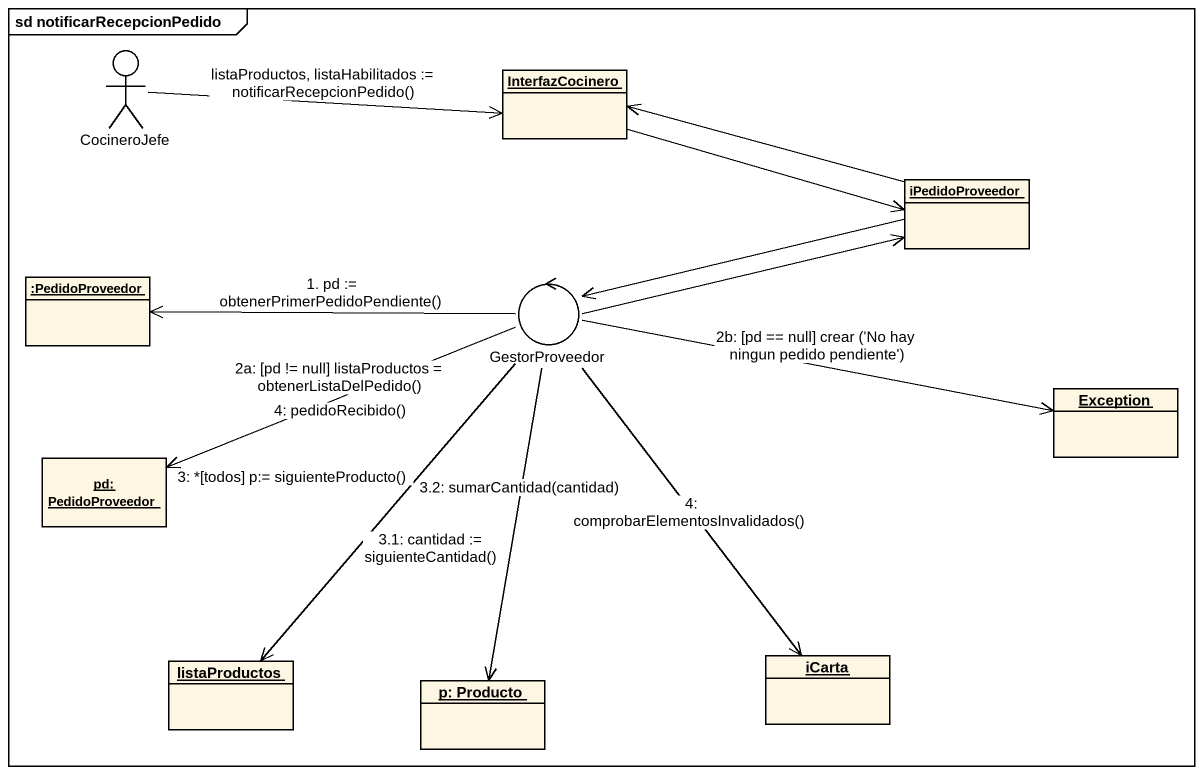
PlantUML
@startuml
mainframe sd notificarRecepcionPedido
allowmixing
hide circle
hide empty members
actor CocineroJefe
object InterfazCocinero
object iPedidoProveedor
object ":PedidoProveedor" as PedidoProveedor
control GestorProveedor
object "Exception" as Exception_
object "pd: PedidoProveedor" as pd_PedidoProveedor
object listaProductos
object "p: Producto" as p_Producto
object iCarta
CocineroJefe -right-> InterfazCocinero : listaProductos, listaHabilitados := notificarRecepcionPedido()
InterfazCocinero -right-> iPedidoProveedor
iPedidoProveedor -left-> InterfazCocinero
iPedidoProveedor -left-> GestorProveedor
GestorProveedor -right-> iPedidoProveedor
GestorProveedor -left-> PedidoProveedor : 1. pd := obtenerPrimerPedidoPendiente()
GestorProveedor -right-> Exception_ : 2b: [pd == null] crear ('No hay ningun pedido pendiente')
GestorProveedor -left-> pd_PedidoProveedor : 2a: [pd != null] listaProductos = obtenerListaDelPedido()
GestorProveedor -left- pd_PedidoProveedor : 4: pedidoRecibido()
GestorProveedor --> listaProductos : 3: *[todos] p:= siguienteProducto()
GestorProveedor -- listaProductos : 3.1: cantidad := siguienteCantidad()
GestorProveedor --> p_Producto : 3.2: sumarCantidad(cantidad)
GestorProveedor --> iCarta : 4: comprobarElementosInvalidados()
@enduml
